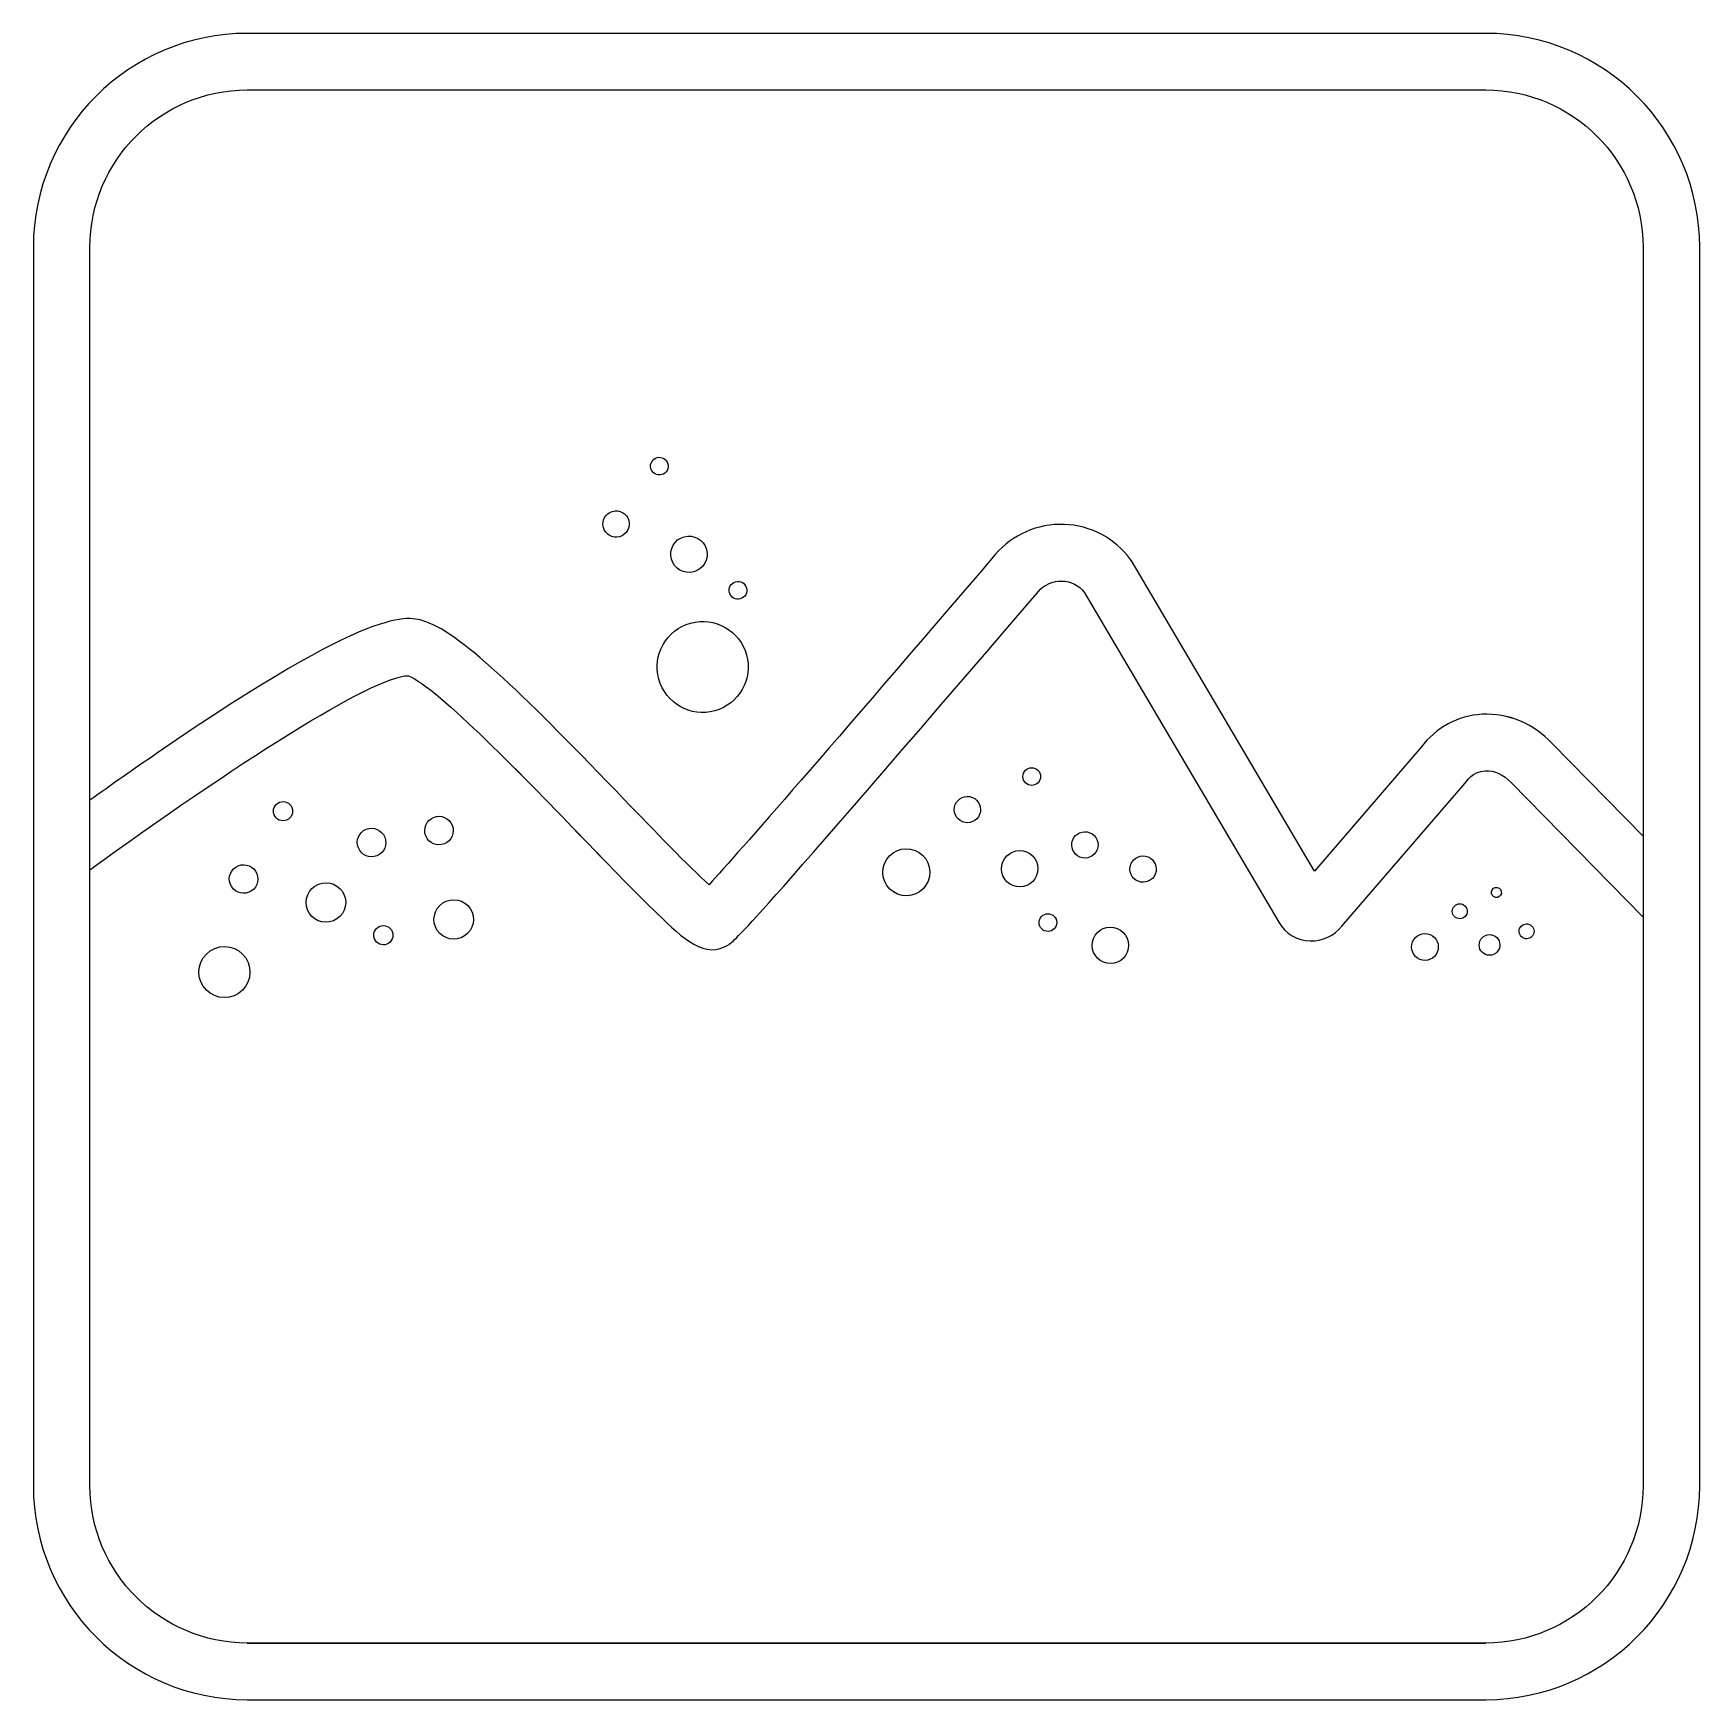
# Model space of a CAD drawing. Header units: millimetres. Extents: x -14.8 to 14.8, y -14.8 to 14.8.
import ezdxf

# ---------------------------------------------------------------- set-up
doc = ezdxf.new("R2010")
doc.units = ezdxf.units.MM
doc.layers.get('0').update_dxf_attribs({"linetype": 'CONTINUOUS'})

msp = doc.modelspace()

# ---------------------------------------------------------------- linework, layer by layer
for p, q in [((10.988, 14.752), (-10.961, 14.752)), ((-10.961, 13.749), (10.988, 13.749)), ((-10.961, 13.749), (10.988, 13.749)), ((-14.752, 10.961), (-14.752, -10.988)), ((-13.749, -10.988), (-13.749, 10.961)), ((-13.749, 1.161), (-13.749, 10.961)), ((13.775, 10.961), (13.775, -10.988)), ((13.775, 10.961), (13.775, 0.522)), ((14.779, -10.988), (14.779, 10.961)), ((4.721, 5.384), (4.692, 5.429)), ((4.721, 5.384), (4.692, 5.429)), ((7.95, -0.095), (4.721, 5.384)), ((7.95, -0.095), (4.721, 5.384)), ((3.873, 4.848), (7.32, -1.002)), ((3.873, 4.848), (7.32, -1.002)), ((-8.11, 3.368), (-8.103, 3.368)), ((-8.11, 3.368), (-8.103, 3.368)), ((9.842, 2.099), (7.95, -0.095)), ((9.842, 2.099), (7.95, -0.095)), ((13.775, 0.522), (12.165, 2.164)), ((13.775, 0.522), (12.165, 2.164)), ((10.615, 1.458), (10.64, 1.49)), ((10.615, 1.459), (10.64, 1.49)), ((8.437, -1.068), (10.615, 1.459)), ((8.437, -1.068), (10.615, 1.458)), ((11.437, 1.474), (13.775, -0.911)), ((11.437, 1.474), (13.775, -0.911)), ((-14.752, 0.432), (-14.752, -0.816)), ((-13.749, -10.988), (-13.749, -0.073)), ((14.779, -1.933), (14.779, -0.502)), ((13.775, -0.911), (13.775, -10.988)), ((-10.961, -14.779), (10.988, -14.779))]:
    msp.add_line(p, q)
msp.add_lwpolyline([(10.988, -13.775), (-10.961, -13.775)], close=True)
for points in [[(-10.961, 14.752), (-13.052, 14.752), (-14.752, 13.052), (-14.752, 10.961)], [(14.779, 10.961), (14.779, 13.052), (13.078, 14.752), (10.988, 14.752)], [(-13.749, 10.961), (-13.749, 12.498), (-12.498, 13.749), (-10.961, 13.749)], [(-13.749, 10.961), (-13.749, 12.498), (-12.498, 13.749), (-10.961, 13.749)], [(10.988, 13.749), (12.524, 13.749), (13.775, 12.498), (13.775, 10.961)], [(10.988, 13.749), (12.524, 13.749), (13.775, 12.498), (13.775, 10.961)], [(-3.808, 7.041), (-3.831, 7.124), (-3.782, 7.211), (-3.698, 7.234)], [(-3.698, 7.234), (-3.615, 7.256), (-3.529, 7.208), (-3.506, 7.124)], [(-3.506, 7.124), (-3.483, 7.04), (-3.532, 6.954), (-3.615, 6.931)], [(-3.615, 6.931), (-3.699, 6.908), (-3.785, 6.957), (-3.808, 7.041)], [(-4.65, 5.995), (-4.684, 6.119), (-4.611, 6.247), (-4.487, 6.281)], [(-4.487, 6.281), (-4.363, 6.316), (-4.235, 6.243), (-4.2, 6.119)], [(-4.363, 5.832), (-4.487, 5.798), (-4.616, 5.871), (-4.65, 5.995)], [(-4.2, 6.119), (-4.166, 5.995), (-4.239, 5.866), (-4.363, 5.832)], [(3.515, 6.049), (3.044, 6.064), (2.6, 5.87), (2.296, 5.514)], [(3.515, 6.049), (3.044, 6.064), (2.6, 5.87), (2.296, 5.514)], [(4.692, 5.429), (4.413, 5.805), (3.984, 6.033), (3.515, 6.049)], [(4.692, 5.429), (4.413, 5.805), (3.984, 6.033), (3.515, 6.049)], [(-3.444, 5.434), (-3.492, 5.606), (-3.391, 5.784), (-3.219, 5.831)], [(-3.219, 5.831), (-3.047, 5.878), (-2.87, 5.778), (-2.822, 5.606)], [(-3.048, 5.209), (-3.22, 5.162), (-3.397, 5.263), (-3.444, 5.434)], [(-2.822, 5.606), (-2.775, 5.434), (-2.876, 5.257), (-3.048, 5.209)], [(2.296, 5.514), (-0.677, 2.041), (-2.216, 0.279), (-2.778, -0.336)], [(2.296, 5.514), (-0.677, 2.041), (-2.216, 0.279), (-2.778, -0.336)], [(-2.416, 4.839), (-2.439, 4.923), (-2.39, 5.009), (-2.306, 5.032)], [(-2.306, 5.032), (-2.223, 5.055), (-2.136, 5.006), (-2.113, 4.922)], [(3.059, 4.862), (3.164, 4.984), (3.319, 5.049), (3.478, 5.046)], [(3.059, 4.862), (3.164, 4.984), (3.319, 5.049), (3.478, 5.046)], [(3.478, 5.046), (3.634, 5.041), (3.776, 4.969), (3.873, 4.848)], [(3.478, 5.046), (3.634, 5.041), (3.776, 4.969), (3.873, 4.848)], [(-2.423, -1.393), (-2.32, -1.324), (-2.127, -1.197), (3.059, 4.862)], [(-2.423, -1.393), (-2.32, -1.324), (-2.127, -1.197), (3.059, 4.862)], [(-2.223, 4.729), (-2.306, 4.706), (-2.392, 4.755), (-2.416, 4.839)], [(-2.113, 4.922), (-2.09, 4.839), (-2.139, 4.753), (-2.223, 4.729)], [(-7.799, 4.325), (-8.118, 4.435), (-8.713, 4.639), (-12.567, 1.99)], [(-7.799, 4.325), (-8.118, 4.435), (-8.713, 4.639), (-12.567, 1.99)], [(-4.28, 1.174), (-5.972, 2.929), (-7.131, 4.096), (-7.799, 4.325)], [(-4.28, 1.174), (-5.972, 2.929), (-7.131, 4.096), (-7.799, 4.325)], [(-3.668, 3.308), (-3.786, 3.738), (-3.534, 4.182), (-3.104, 4.301)], [(-3.104, 4.301), (-2.674, 4.419), (-2.23, 4.167), (-2.112, 3.737)], [(-2.112, 3.737), (-1.993, 3.307), (-2.246, 2.863), (-2.675, 2.745)], [(-13.749, -0.073), (-11.234, 1.76), (-8.722, 3.368), (-8.11, 3.368)], [(-13.749, -0.073), (-11.234, 1.76), (-8.722, 3.368), (-8.11, 3.368)], [(-8.103, 3.368), (-7.591, 3.163), (-5.974, 1.485), (-5.002, 0.478)], [(-8.103, 3.368), (-7.591, 3.163), (-5.974, 1.485), (-5.002, 0.479)], [(-2.675, 2.745), (-3.105, 2.626), (-3.549, 2.879), (-3.668, 3.308)], [(10.922, 2.684), (10.496, 2.659), (10.103, 2.447), (9.842, 2.099)], [(10.922, 2.684), (10.496, 2.659), (10.103, 2.447), (9.842, 2.099)], [(12.165, 2.164), (11.837, 2.52), (11.384, 2.709), (10.922, 2.684)], [(12.165, 2.164), (11.837, 2.521), (11.384, 2.709), (10.922, 2.684)], [(-12.567, 1.99), (-12.973, 1.713), (-13.373, 1.43), (-13.749, 1.161)], [(-12.567, 1.99), (-12.973, 1.713), (-13.373, 1.43), (-13.749, 1.161)], [(2.913, 1.427), (2.828, 1.443), (2.772, 1.524), (2.788, 1.61)], [(2.788, 1.61), (2.804, 1.695), (2.885, 1.751), (2.971, 1.735)], [(3.096, 1.552), (3.08, 1.467), (2.998, 1.411), (2.913, 1.427)], [(2.971, 1.735), (3.056, 1.719), (3.112, 1.637), (3.096, 1.552)], [(10.64, 1.49), (10.748, 1.639), (10.884, 1.676), (10.979, 1.683)], [(10.64, 1.49), (10.748, 1.639), (10.884, 1.676), (10.979, 1.683)], [(10.979, 1.683), (11.14, 1.693), (11.302, 1.619), (11.437, 1.474)], [(10.979, 1.683), (11.14, 1.693), (11.302, 1.619), (11.437, 1.474)], [(1.573, 1.038), (1.596, 1.165), (1.718, 1.248), (1.845, 1.225)], [(1.845, 1.225), (1.971, 1.201), (2.055, 1.079), (2.031, 0.953)], [(-10.485, 0.903), (-10.52, 0.99), (-10.478, 1.09), (-10.391, 1.125)], [(-10.263, 0.809), (-10.35, 0.774), (-10.45, 0.816), (-10.485, 0.903)], [(-10.391, 1.125), (-10.304, 1.16), (-10.205, 1.118), (-10.169, 1.031)], [(-10.169, 1.031), (-10.134, 0.944), (-10.176, 0.845), (-10.263, 0.809)], [(-2.778, -0.336), (-3.129, -0.02), (-3.755, 0.629), (-4.28, 1.174)], [(-2.778, -0.336), (-3.129, -0.02), (-3.755, 0.629), (-4.28, 1.174)], [(1.759, 0.766), (1.633, 0.79), (1.549, 0.912), (1.573, 1.038)], [(2.031, 0.953), (2.007, 0.826), (1.886, 0.743), (1.759, 0.766)], [(-8.992, 0.317), (-9.045, 0.446), (-8.982, 0.594), (-8.853, 0.646)], [(-8.853, 0.646), (-8.724, 0.698), (-8.576, 0.636), (-8.524, 0.507)], [(-7.797, 0.528), (-7.85, 0.658), (-7.787, 0.805), (-7.658, 0.858)], [(-7.658, 0.858), (-7.528, 0.91), (-7.381, 0.848), (-7.328, 0.718)], [(-7.328, 0.718), (-7.276, 0.589), (-7.338, 0.441), (-7.468, 0.389)], [(3.654, 0.413), (3.678, 0.539), (3.799, 0.623), (3.926, 0.599)], [(3.926, 0.599), (4.053, 0.576), (4.136, 0.454), (4.112, 0.327)], [(-8.663, 0.177), (-8.792, 0.125), (-8.94, 0.187), (-8.992, 0.317)], [(-8.524, 0.507), (-8.471, 0.377), (-8.533, 0.23), (-8.663, 0.177)], [(-7.468, 0.389), (-7.597, 0.336), (-7.745, 0.399), (-7.797, 0.528)], [(-5.002, 0.479), (-4.512, -0.03), (-4.049, -0.51), (-3.696, -0.849)], [(-5.002, 0.478), (-4.512, -0.03), (-4.049, -0.51), (-3.696, -0.849)], [(0.309, -0.039), (0.352, 0.187), (0.569, 0.336), (0.795, 0.294)], [(3.84, 0.141), (3.714, 0.165), (3.631, 0.286), (3.654, 0.413)], [(4.112, 0.327), (4.089, 0.201), (3.967, 0.118), (3.84, 0.141)], [(-11.121, -0.001), (-10.992, 0.052), (-10.844, -0.011), (-10.792, -0.14)], [(0.795, 0.294), (1.022, 0.252), (1.171, 0.034), (1.129, -0.192)], [(2.669, -0.37), (2.494, -0.337), (2.378, -0.169), (2.411, 0.006)], [(2.411, 0.006), (2.444, 0.182), (2.612, 0.297), (2.787, 0.264)], [(2.787, 0.264), (2.962, 0.232), (3.078, 0.063), (3.045, -0.112)], [(4.687, -0.017), (4.71, 0.11), (4.832, 0.193), (4.958, 0.169)], [(4.958, 0.169), (5.085, 0.146), (5.168, 0.024), (5.145, -0.102)], [(-11.261, -0.33), (-11.313, -0.2), (-11.251, -0.053), (-11.121, -0.001)], [(-10.792, -0.14), (-10.739, -0.27), (-10.802, -0.417), (-10.931, -0.47)], [(0.643, -0.525), (0.416, -0.483), (0.267, -0.265), (0.309, -0.039)], [(1.129, -0.192), (1.087, -0.418), (0.869, -0.568), (0.643, -0.525)], [(3.045, -0.112), (3.013, -0.287), (2.844, -0.403), (2.669, -0.37)], [(4.873, -0.289), (4.746, -0.265), (4.663, -0.143), (4.687, -0.017)], [(5.145, -0.102), (5.121, -0.229), (4.999, -0.312), (4.873, -0.289)], [(-10.931, -0.47), (-11.061, -0.522), (-11.208, -0.46), (-11.261, -0.33)], [(-9.891, -0.783), (-9.963, -0.603), (-9.877, -0.399), (-9.698, -0.327)], [(-9.698, -0.327), (-9.519, -0.254), (-9.314, -0.34), (-9.242, -0.519)], [(-9.242, -0.519), (-9.169, -0.699), (-9.255, -0.903), (-9.435, -0.976)], [(11.159, -0.561), (11.111, -0.552), (11.079, -0.505), (11.088, -0.457)], [(11.088, -0.457), (11.097, -0.408), (11.144, -0.376), (11.192, -0.385)], [(11.264, -0.49), (11.255, -0.538), (11.208, -0.57), (11.159, -0.561)], [(11.192, -0.385), (11.241, -0.394), (11.273, -0.441), (11.264, -0.49)], [(-9.435, -0.976), (-9.614, -1.048), (-9.818, -0.962), (-9.891, -0.783)], [(-7.627, -1.083), (-7.7, -0.904), (-7.613, -0.699), (-7.434, -0.627)], [(-7.434, -0.627), (-7.255, -0.554), (-7.051, -0.641), (-6.978, -0.82)], [(-6.978, -0.82), (-6.905, -0.999), (-6.992, -1.203), (-7.171, -1.276)], [(-3.696, -0.849), (-3.238, -1.291), (-2.842, -1.672), (-2.423, -1.393)], [(-3.696, -0.849), (-3.238, -1.291), (-2.842, -1.672), (-2.423, -1.393)], [(3.075, -0.979), (3.091, -0.894), (3.173, -0.838), (3.258, -0.854)], [(3.258, -0.854), (3.343, -0.87), (3.399, -0.952), (3.383, -1.037)], [(10.503, -0.937), (10.431, -0.924), (10.383, -0.854), (10.396, -0.782)], [(10.396, -0.782), (10.41, -0.71), (10.479, -0.663), (10.551, -0.676)], [(10.657, -0.831), (10.644, -0.903), (10.575, -0.95), (10.503, -0.937)], [(10.551, -0.676), (10.623, -0.689), (10.671, -0.759), (10.657, -0.831)], [(-8.706, -1.295), (-8.742, -1.208), (-8.7, -1.108), (-8.613, -1.073)], [(-8.613, -1.073), (-8.526, -1.038), (-8.426, -1.08), (-8.391, -1.167)], [(-8.391, -1.167), (-8.356, -1.254), (-8.398, -1.353), (-8.485, -1.389)], [(-7.171, -1.276), (-7.35, -1.349), (-7.554, -1.262), (-7.627, -1.083)], [(3.2, -1.162), (3.115, -1.147), (3.059, -1.064), (3.075, -0.979)], [(3.383, -1.037), (3.367, -1.122), (3.285, -1.178), (3.2, -1.162)], [(4.018, -1.351), (4.051, -1.176), (4.219, -1.061), (4.394, -1.093)], [(4.394, -1.093), (4.57, -1.126), (4.685, -1.295), (4.652, -1.47)], [(7.32, -1.002), (7.437, -1.2), (7.646, -1.326), (7.878, -1.333)], [(7.32, -1.002), (7.437, -1.201), (7.646, -1.326), (7.878, -1.333)], [(7.878, -1.333), (8.094, -1.339), (8.305, -1.242), (8.437, -1.068)], [(7.878, -1.333), (8.094, -1.339), (8.305, -1.242), (8.437, -1.068)], [(11.687, -1.293), (11.616, -1.28), (11.568, -1.21), (11.581, -1.138)], [(11.581, -1.138), (11.595, -1.066), (11.664, -1.019), (11.736, -1.032)], [(11.736, -1.032), (11.808, -1.046), (11.856, -1.115), (11.842, -1.187)], [(-11.785, -2.055), (-11.879, -1.823), (-11.767, -1.559), (-11.535, -1.465)], [(-11.535, -1.465), (-11.304, -1.371), (-11.04, -1.483), (-10.946, -1.715)], [(-8.485, -1.389), (-8.572, -1.424), (-8.671, -1.382), (-8.706, -1.295)], [(4.276, -1.728), (4.101, -1.695), (3.985, -1.526), (4.018, -1.351)], [(4.652, -1.47), (4.62, -1.645), (4.451, -1.76), (4.276, -1.728)], [(9.867, -1.673), (9.738, -1.648), (9.653, -1.524), (9.677, -1.396)], [(9.677, -1.396), (9.701, -1.267), (9.825, -1.182), (9.954, -1.206)], [(9.954, -1.206), (10.083, -1.23), (10.168, -1.354), (10.143, -1.483)], [(11.02, -1.584), (10.92, -1.565), (10.855, -1.469), (10.874, -1.37)], [(10.874, -1.37), (10.892, -1.27), (10.988, -1.204), (11.088, -1.223)], [(11.235, -1.437), (11.216, -1.537), (11.12, -1.603), (11.02, -1.584)], [(11.088, -1.223), (11.188, -1.241), (11.253, -1.337), (11.235, -1.437)], [(11.842, -1.187), (11.829, -1.259), (11.759, -1.306), (11.687, -1.293)], [(-10.946, -1.715), (-10.852, -1.946), (-10.964, -2.21), (-11.196, -2.304)], [(10.143, -1.483), (10.119, -1.612), (9.995, -1.697), (9.867, -1.673)], [(-11.196, -2.304), (-11.427, -2.398), (-11.691, -2.286), (-11.785, -2.055)], [(-14.752, -10.988), (-14.752, -13.078), (-13.052, -14.779), (-10.961, -14.779)], [(-10.961, -13.775), (-12.498, -13.775), (-13.749, -12.524), (-13.749, -10.988)], [(-10.961, -13.775), (-12.498, -13.775), (-13.749, -12.524), (-13.749, -10.988)], [(13.775, -10.988), (13.775, -12.524), (12.524, -13.775), (10.988, -13.775)], [(10.988, -14.779), (13.078, -14.779), (14.779, -13.078), (14.779, -10.988)], [(13.775, -10.988), (13.775, -12.524), (12.524, -13.775), (10.988, -13.775)]]:
    msp.add_open_spline(points, degree=3)

doc.saveas('drawing.dxf')
